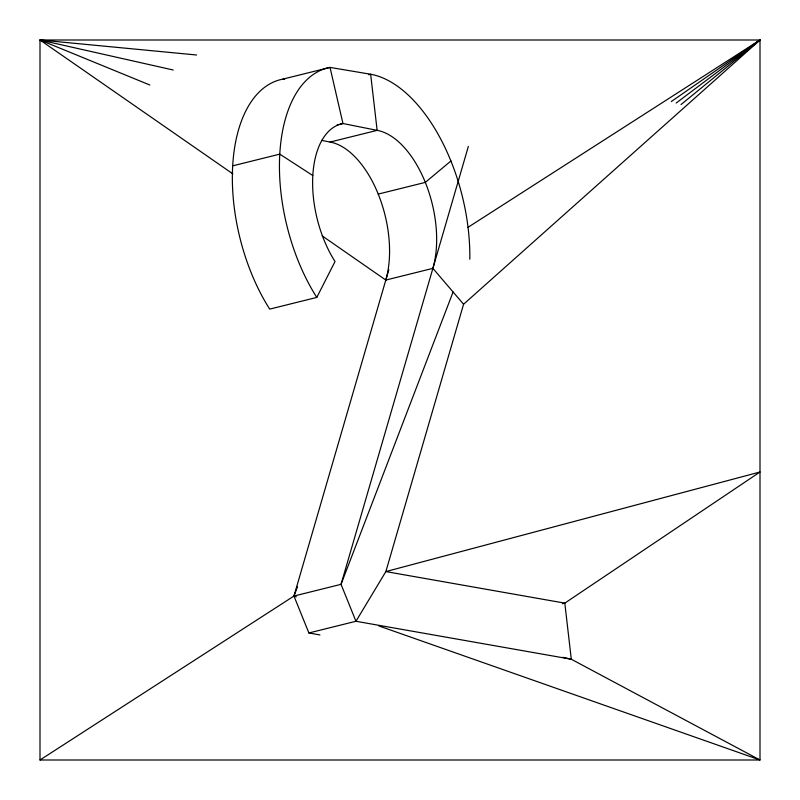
<?xml version="1.0" encoding="UTF-8"?>
<svg xmlns="http://www.w3.org/2000/svg" width="800" height="800" viewBox="0 0 800 800"><rect width="100%" height="100%" fill="white"/><g stroke="black" fill="none" stroke-linecap="round" stroke-linejoin="round"><path stroke-width="1.2" d="M388.82 269.71L293.96 596.05L308.88 632.97L319.95 634.93M468.34 146.43L341.04 584.34L355.96 621.27L571.3 659.24L760 760L760 40L40 40L40 760L760 760L378.69 625.86M467.8 227.46L760 40L463.57 304.25L385.86 571.58L355.96 621.27L308.88 632.97M297.53 586.73L293.96 596.05L40 760M453.09 291.99L341.04 584.34L293.96 596.05L296.31 596.87M316.79 297.42L335.02 261.52A86.4 46.57 76 0 1 312.82 175.55L279.78 154.14L232.69 165.84A144 77.61 76 0 0 269.7 309.12L316.79 297.42A144 77.61 76 0 1 279.78 154.14A144 77.61 76 0 1 330.02 67.41L370.65 74.25A144 77.61 76 0 1 469.81 259.21M450.94 160.97L425.32 182.39L378.23 194.09A86.4 46.57 76 0 0 330.06 142.06L321.51 140.35M681.03 104.55L760 40L671.31 101.53M676.17 103.04L760 40M232.69 165.84A144 77.61 76 0 1 282.93 79.11L330.02 67.41L342.96 123.52A86.4 46.57 76 0 0 312.82 175.55M368.69 74.74L370.65 74.25L377.14 130.36A86.4 46.57 76 0 1 425.32 182.39A86.4 46.57 76 0 1 432.89 268.36L463.57 304.25M337.08 124.98L339.04 124.49M340.02 124.25L342.96 123.52L377.14 130.36L330.06 142.06M322.19 235.89L385.81 280.06L432.89 268.36M562.4 603.74L564.81 603.14L760 472L385.86 571.58L564.81 603.14L571.3 659.24L562.79 657.3M196.61 55L40 40L232.91 173.92M282.93 79.11L284.63 79.4M173.23 70.01L40 40L149.84 85.01M378.23 194.09A86.4 46.57 76 0 1 385.81 280.06"/></g></svg>
